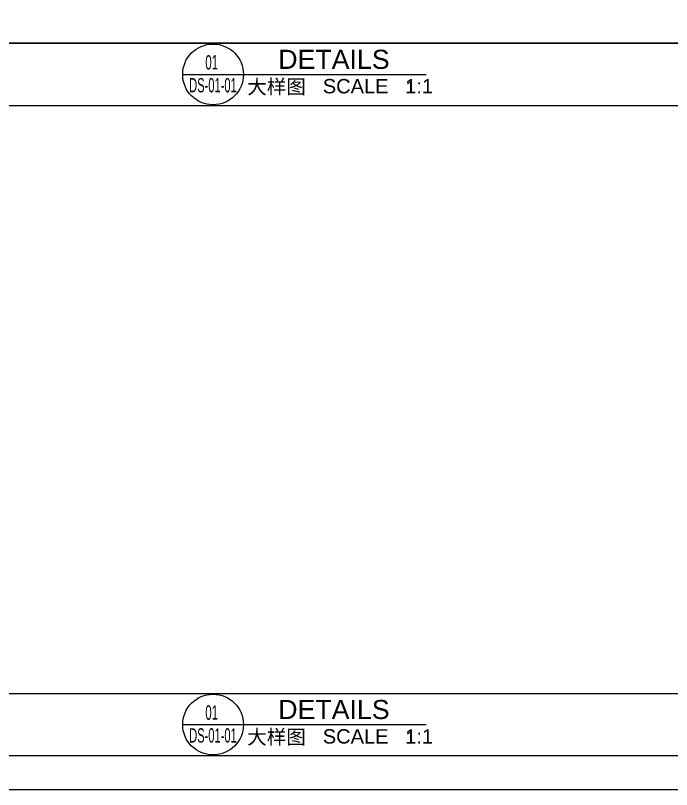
# Model space of a CAD drawing. Header units: millimetres. Extents: x 14385 to 129787, y 107826 to 186798.
# Drawn here: x 87145.8 to 87283, y 138967.1 to 139129.1 of the extents above; entities that cross this region are included whole.
import ezdxf
from ezdxf.enums import TextEntityAlignment as Align

# ---------------------------------------------------------------- set-up
doc = ezdxf.new("R2010")
doc.units = ezdxf.units.MM
doc.header["$LTSCALE"] = 1000
doc.layers.add('FF-TEXT', color=50, linetype='Continuous')
doc.layers.add('TK', color=1, linetype='Continuous')
doc.styles.add('ar', font='arial.ttf')
doc.styles.add('CCD-HB', font='hbsmall.shx')
doc.styles.add('ST', font='')
doc.styles.get('ST').set_extended_font_data('NSimSun')

# ---------------------------------------------------------------- blocks, each defined once
blk = doc.blocks.new('ELEVATION1')
at = {"color": 2}
for p, q in [((-6.35, 0), (6, 0)), ((6, 0), (44.57, 0))]:
    blk.add_line(p, q, dxfattribs=at)
at = {"color": 150}
blk.add_circle((0, 0), 6.35, dxfattribs=at)
at = {"style": 'ar'}
blk.add_text('SCALE   1:1', height=3, dxfattribs=at).set_placement((22.96, -3.97))
at = {"style": 'ar', "flags": 8}
blk.add_attdef('ELEVATION', text='', height=4, dxfattribs=at).set_placement((25.29, 3.16), align=Align.MIDDLE)
at = {"style": 'ar', "width": 0.680032}
blk.add_attdef('01', text='', height=3, dxfattribs=at).set_placement((-1.61, 1.02), (1.56, 1.02), align=Align.FIT)
at = {"style": 'ar', "width": 0.579843, "flags": 8}
blk.add_attdef('AR-01-01', text='', height=3, dxfattribs=at).set_placement((-5, -3.77), (5.4, -3.77), align=Align.FIT)
at = {"style": 'ST', "flags": 8}
blk.add_attdef('立面图', (7.15, -4.09), '', height=3, dxfattribs=at)
blk = doc.blocks.new('FSAFDSAFSAD')
at = {"layer": 'TK', "color": 255}
blk.add_lwpolyline([(-187.35, 2036.09), (-1376.35, 2036.09), (-1376.35, 1195.09), (-187.35, 1195.09)], close=True, dxfattribs=at)

msp = doc.modelspace()

# ---------------------------------------------------------------- linework, layer by layer
at = {"layer": 'TK'}
for p, q in [((87006.43, 139123.27), (87365.02, 139123.27)), ((87377.94, 139123.27), (87006.43, 139123.27)), ((87006.43, 139110.27), (87365.02, 139110.27)), ((87006.43, 138987.24), (87377.94, 138987.24))]:
    msp.add_line(p, q, dxfattribs=at)
msp.add_lwpolyline([(87377.94, 139257.21), (87006.43, 139257.21), (87006.43, 138974.24), (87377.94, 138974.24)], dxfattribs=at)

# ---------------------------------------------------------------- block references
at = {"layer": 'FF-TEXT'}
ref = msp.add_blockref('ELEVATION1', (87187.12, 139116.76), dxfattribs=at)
ref.add_attrib('1', '1', (87227.42, 139112.79), dxfattribs={"layer": '0', "height": 2.5, "style": 'ar'})
ref.add_attrib('立面图', '大样图', (87194.27, 139112.67), dxfattribs={"layer": '0', "height": 3, "style": 'ST', "flags": 8})
ref.add_attrib('ELEVATION', 'DETAILS', dxfattribs={"layer": '0', "height": 4, "style": 'ar', "flags": 8}).set_placement((87212.41, 139119.91), align=Align.MIDDLE)
ref.add_attrib('AR-01-01', 'DS-01-01', dxfattribs={"layer": '0', "height": 3, "style": 'CCD-HB', "width": 0.465151, "flags": 8}).set_placement((87182.13, 139112.99), (87192.08, 139112.99), align=Align.FIT)
ref.add_attrib('01', '01', dxfattribs={"layer": '0', "height": 3, "style": 'CCD-HB', "width": 0.630199, "flags": 8}).set_placement((87185.51, 139117.78), (87188.16, 139117.78), align=Align.FIT)
ref = msp.add_blockref('ELEVATION1', (87187.12, 138980.72), dxfattribs=at)
ref.add_attrib('1', '1', (87227.42, 138976.75), dxfattribs={"layer": '0', "height": 2.5, "style": 'ar'})
ref.add_attrib('立面图', '大样图', (87194.27, 138976.63), dxfattribs={"layer": '0', "height": 3, "style": 'ST', "flags": 8})
ref.add_attrib('ELEVATION', 'DETAILS', dxfattribs={"layer": '0', "height": 4, "style": 'ar', "flags": 8}).set_placement((87212.41, 138983.88), align=Align.MIDDLE)
ref.add_attrib('AR-01-01', 'DS-01-01', dxfattribs={"layer": '0', "height": 3, "style": 'CCD-HB', "width": 0.465151, "flags": 8}).set_placement((87182.13, 138976.95), (87192.08, 138976.95), align=Align.FIT)
ref.add_attrib('01', '01', dxfattribs={"layer": '0', "height": 3, "style": 'CCD-HB', "width": 0.630199, "flags": 8}).set_placement((87185.51, 138981.74), (87188.16, 138981.74), align=Align.FIT)
at = {"layer": 'TK', "xscale": 0.3532380151445977, "yscale": 0.3532380151445977, "zscale": 0.3532380151445977}
msp.add_blockref('FSAFDSAFSAD', (87481.1, 138544.98), dxfattribs=at)

doc.saveas('drawing.dxf')
